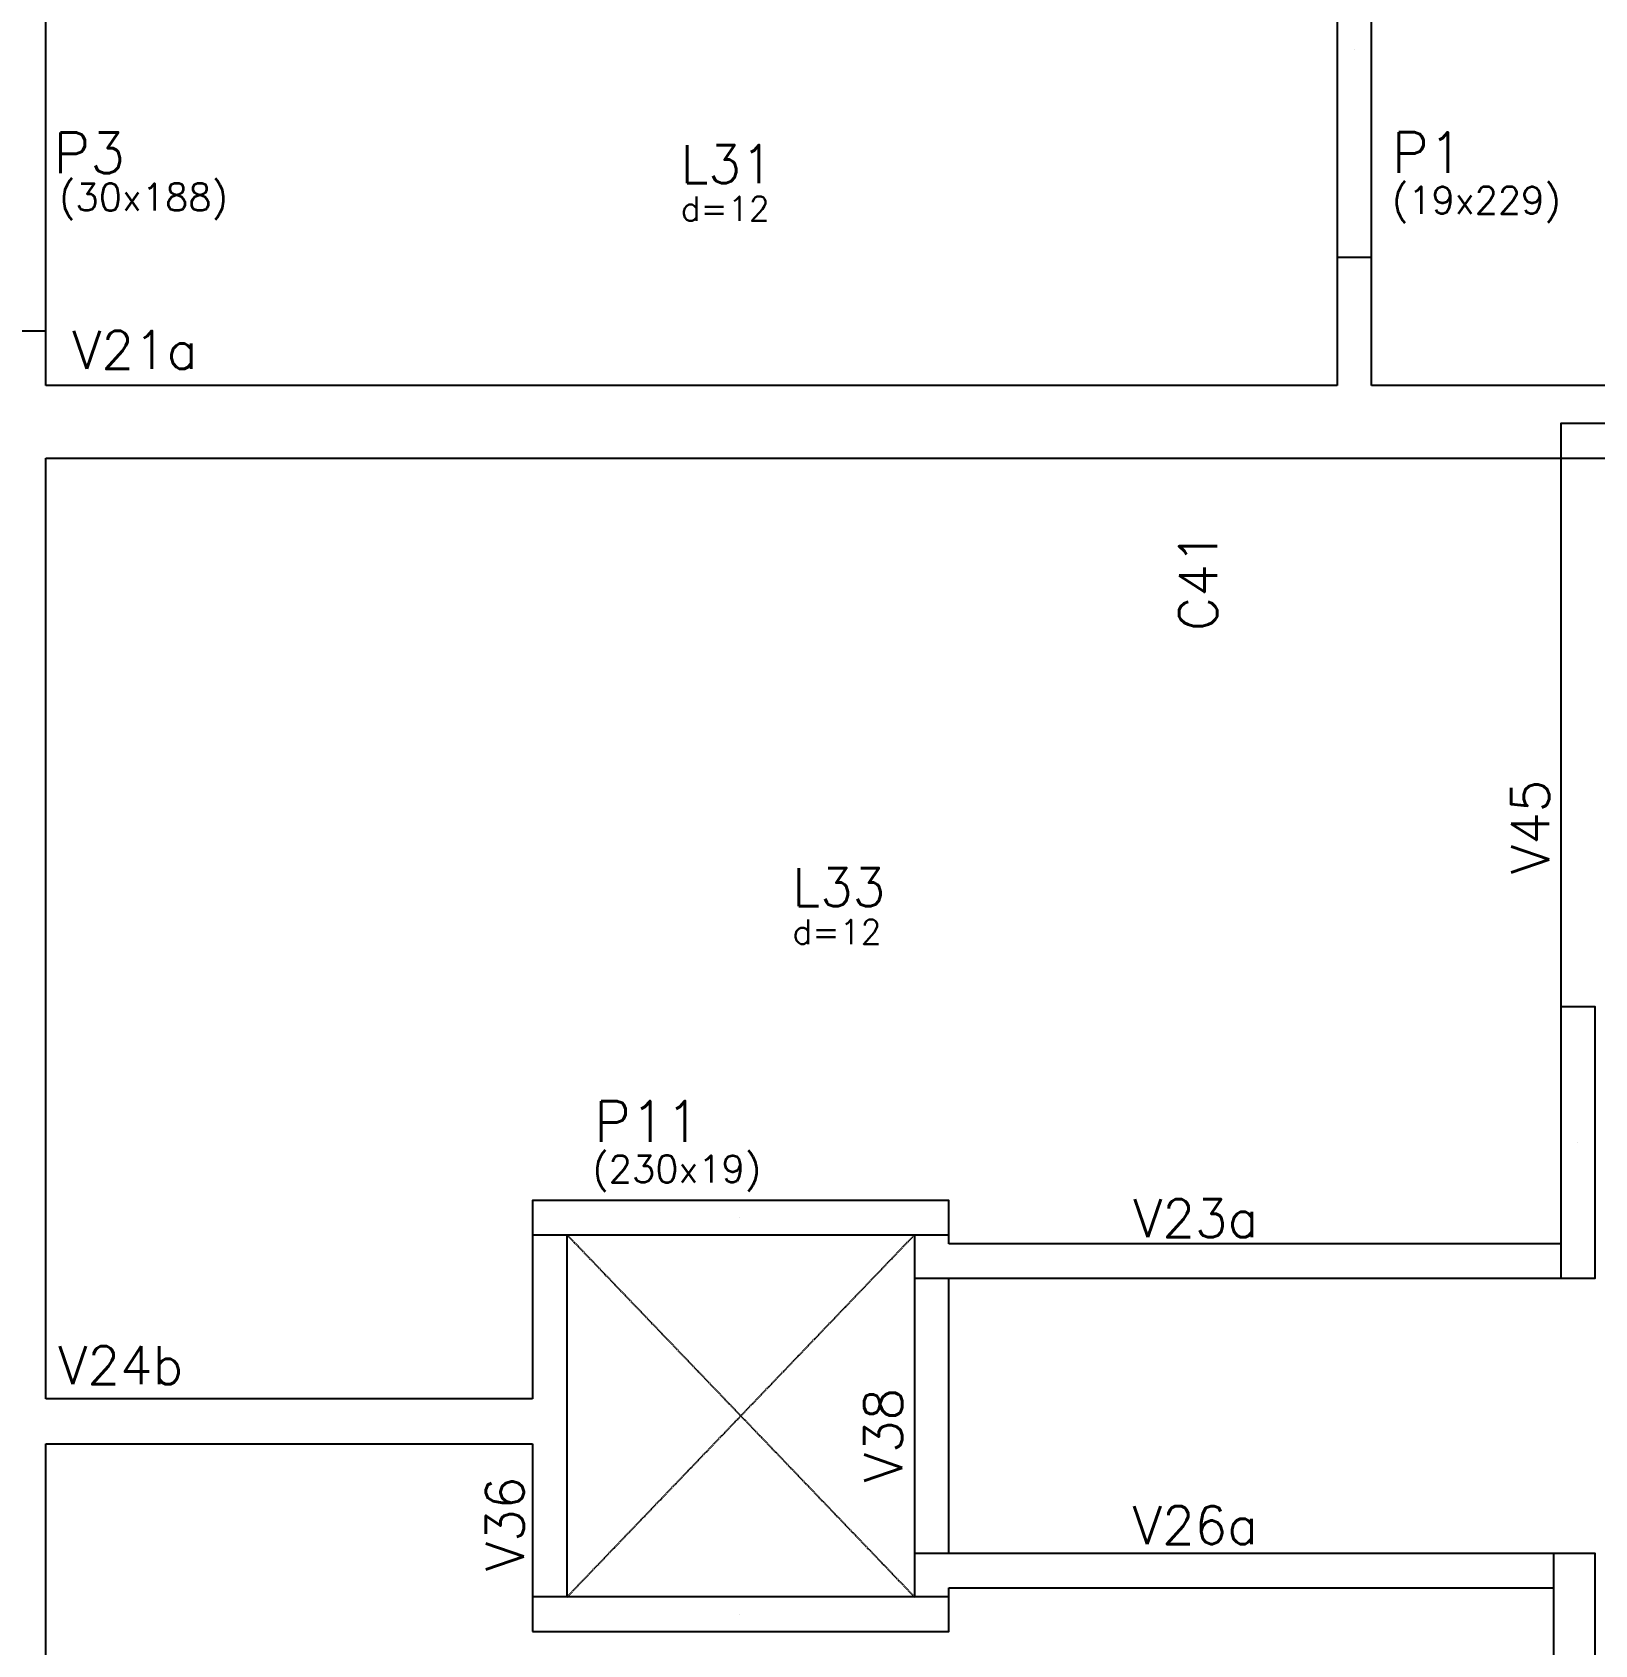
# Model space of a CAD drawing. Extents: x -40810 to 33675, y -2018 to 21213.
# Drawn here: x 19808 to 20672, y 441 to 1331 of the extents above; entities that cross this region are included whole.
import ezdxf

# ---------------------------------------------------------------- set-up
doc = ezdxf.new("R2010")
doc.units = 0
doc.linetypes.add('TRAZO_HUECO', pattern=[0.75, 0.5, -0.25])
for name, color, linetype in [('1', 5, 'Continuous'), ('10', 7, 'Continuous'), ('12', 3, 'Continuous'), ('13', 7, 'Continuous'), ('241', 7, 'TRAZO_HUECO'), ('242', 3, 'Continuous'), ('3', 2, 'Continuous'), ('8', 5, 'Continuous'), ('9', 3, 'Continuous')]:
    doc.layers.add(name, color=color, linetype=linetype)
doc.styles.get("Standard").update_dxf_attribs({"font": 'romans.shx', "width": 0.8})

msp = doc.modelspace()

# ---------------------------------------------------------------- linework, layer by layer
at = {"layer": '1'}
for points in [[(20529.32, 1206.912), (20529.32, 1135.912)], [(20548.32, 1135.912), (20548.32, 1206.912)], [(19815.82, 1135.912), (19815.82, 1166.053)], [(20529.32, 1135.912), (19815.82, 1135.912)], [(20717.82, 1135.912), (20548.32, 1135.912)], [(19815.82, 1095.912), (20538.82, 1095.912)], [(19815.82, 576.412), (19815.82, 1095.912)], [(20538.82, 1095.912), (20652.82, 1095.912)], [(20652.82, 1095.912), (20652.82, 792.912)], [(20084.82, 666.912), (20084.82, 576.412)], [(20103.82, 566.912), (20103.82, 666.912)], [(20295.82, 666.912), (20295.82, 652.412)], [(20314.82, 661.912), (20314.82, 666.912)], [(20652.82, 661.912), (20314.82, 661.912)], [(20295.82, 652.412), (20295.82, 481.412)], [(20295.82, 642.912), (20314.82, 642.912)], [(20314.82, 642.912), (20652.82, 642.912)], [(20314.82, 490.912), (20314.82, 642.912)], [(20084.82, 576.412), (19815.82, 576.412)], [(20103.82, 466.912), (20103.82, 566.912)], [(19815.82, 551.412), (20084.82, 551.412)], [(19815.82, -42.212), (19815.82, 551.412)], [(20084.82, 551.412), (20084.82, 466.912)], [(20648.82, 490.912), (20295.82, 490.912)], [(20295.82, 481.412), (20295.82, 466.912)], [(20314.82, 471.912), (20648.82, 471.912)], [(20314.82, 466.912), (20314.82, 471.912)]]:
    msp.add_lwpolyline(points, dxfattribs=at)
at = {"layer": '241'}
for p, q in [((20103.82, 466.912), (20295.82, 666.912)), ((20103.82, 666.912), (20295.82, 466.912))]:
    msp.add_line(p, q, dxfattribs=at)
at = {"layer": '242'}
for p, q in [((20538.82, 1321.412), (20538.82, 1321.412)), ((20662.32, 717.912), (20662.32, 717.912)), ((20199.32, 676.412), (20199.32, 676.412)), ((20199.32, 457.412), (20199.32, 457.412))]:
    msp.add_line(p, q, dxfattribs=at)
at = {"layer": '3'}
for points in [[(20529.32, 1206.912), (20548.32, 1206.912), (20548.32, 1435.912), (20529.32, 1435.912), (20529.32, 1206.912)], [(19785.82, 1166.053), (19815.82, 1166.053), (19815.82, 1354.053), (19785.82, 1354.053), (19785.82, 1166.053)], [(20652.82, 1095.912), (20782.82, 1095.912), (20782.82, 1114.912), (20652.82, 1114.912), (20652.82, 1095.912)], [(20652.82, 642.912), (20671.82, 642.912), (20671.82, 792.912), (20652.82, 792.912), (20652.82, 642.912)], [(20084.82, 666.912), (20314.82, 666.912), (20314.82, 685.912), (20084.82, 685.912), (20084.82, 666.912)], [(20648.82, 257.912), (20671.82, 257.912), (20671.82, 490.912), (20648.82, 490.912), (20648.82, 257.912)], [(20084.82, 447.912), (20314.82, 447.912), (20314.82, 466.912), (20084.82, 466.912), (20084.82, 447.912)]]:
    msp.add_lwpolyline(points, dxfattribs=at)

# ---------------------------------------------------------------- texts
at = {"layer": '10'}
for s, p in [('L31', (20166.609, 1247.728)), ('L33', (20228.359, 848.407))]:
    msp.add_text(s, height=21, dxfattribs=at).set_placement(p)
at = {"layer": '12'}
for s, p in [('(30x188)', (19823.221, 1232.508)), ('(19x229)', (20559.57, 1230.844)), ('(230x19)', (20117.821, 695.798))]:
    msp.add_text(s, height=15, dxfattribs=at).set_placement(p)
at = {"layer": '13'}
for p in [(20166.609, 1226.833), (20228.359, 827.512)]:
    msp.add_text('d=12', height=13.5, dxfattribs=at).set_placement(p)
at = {"layer": '8'}
for s, p in [('V21a', (19830.366, 1145.109)), ('V23a', (20416.522, 665.54)), ('V24b', (19822.611, 584.409)), ('V26a', (20416.307, 496.103))]:
    msp.add_text(s, height=21, dxfattribs=at).set_placement(p)
for s, p in [('C41', (20462.967, 1000.356)), ('V45', (20646.337, 866.056)), ('V38', (20289.031, 530.218)), ('V36', (20080.025, 481.157))]:
    msp.add_text(s, height=21, rotation=90, dxfattribs=at).set_placement(p)
at = {"layer": '9'}
for s, p in [('P3', (19820.085, 1253.173)), ('P1', (20559.57, 1253.344)), ('P11', (20118.821, 718.298))]:
    msp.add_text(s, height=22.5, dxfattribs=at).set_placement(p)

doc.saveas('drawing.dxf')
